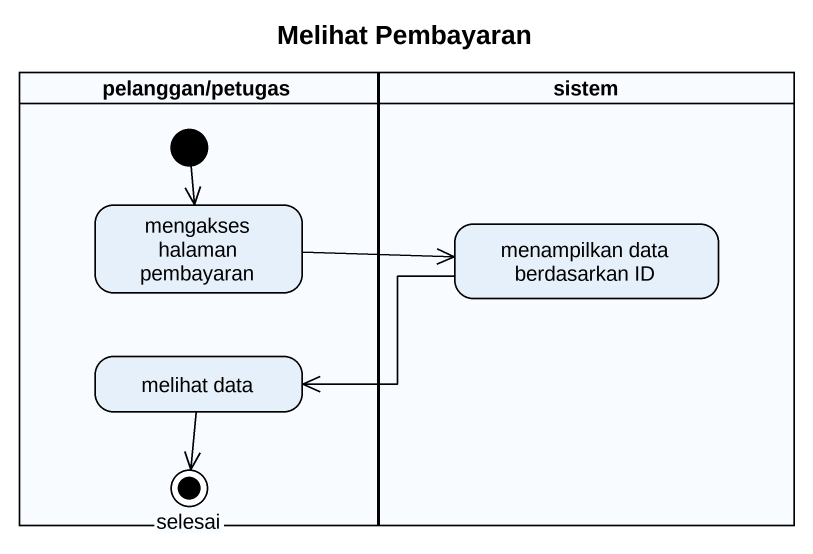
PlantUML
@startuml
title Melihat Pembayaran
hide empty description
state "pelanggan/petugas" as pelanggan_petugas <<partition>> {
  state "mengakses halaman pembayaran" as mengakses_halaman_pembayaran
  state "melihat data" as melihat_data
  state selesai <<end>>
  [*] --> mengakses_halaman_pembayaran
}
state sistem <<partition>> {
  state "menampilkan data berdasarkan ID" as menampilkan_data
}
mengakses_halaman_pembayaran -right-> menampilkan_data
menampilkan_data -left-> melihat_data
melihat_data --> selesai
@enduml
